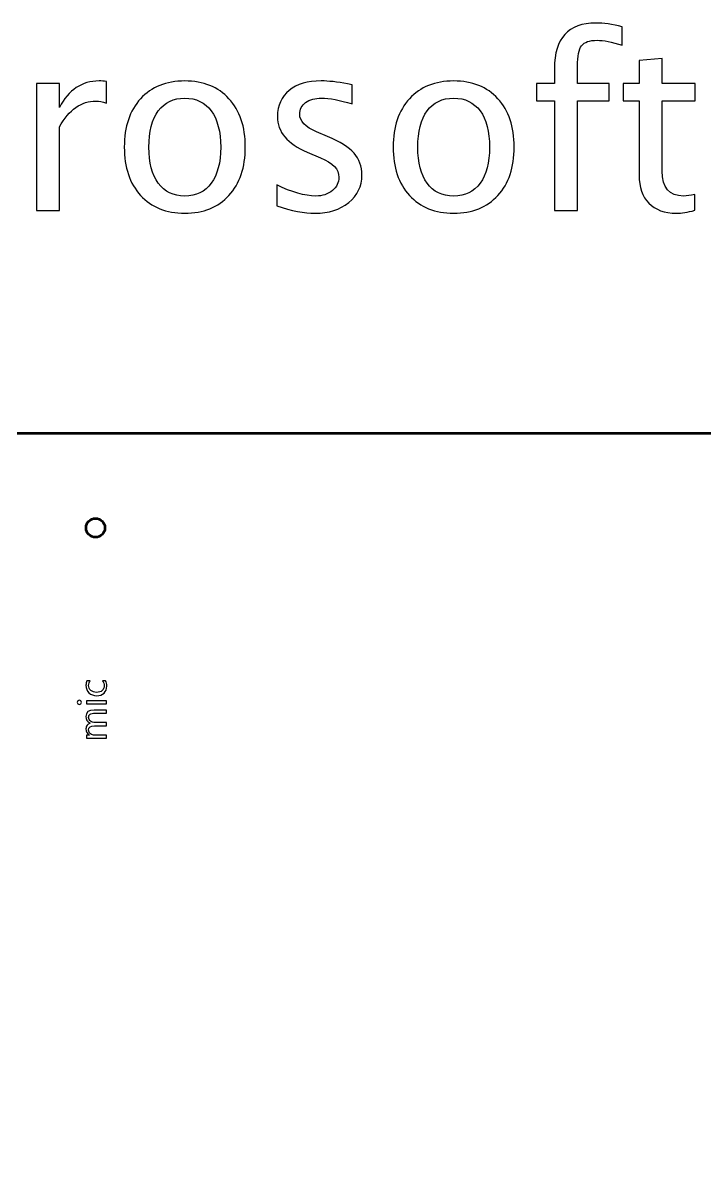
# Model space of a CAD drawing. Header units: centimetres. Extents: x -69 to 69, y -115 to 104.
# Drawn here: x -43.47 to -36.23, y 68.18 to 80.41 of the extents above; entities that cross this region are included whole.
import ezdxf

# ---------------------------------------------------------------- set-up
doc = ezdxf.new("R2010")
doc.units = ezdxf.units.CM
doc.header["$MEASUREMENT"] = 0
doc.layers.add('Layer 1', color=7, linetype='Continuous')

msp = doc.modelspace()

# ---------------------------------------------------------------- linework, layer by layer
at = {"layer": 'Layer 1', "lineweight": 53}
msp.add_lwpolyline([(-58.1, 55.95), (-28.9, 55.95), (-28.9, 76.05), (-58.1, 76.05), (-58.1, 55.95)], close=True, dxfattribs=at)
msp.add_ellipse((-42.7, 75.05), major_axis=(0, 0.1), ratio=1, dxfattribs=at)
at = {"layer": 'Layer 1'}
for points, knots in [([(-37.82585, 78.42044), (-37.82585, 78.42044), (-37.82585, 79.58376), (-37.82585, 79.58376), (-37.82585, 79.58376), (-37.82585, 79.58376), (-38.01677, 79.58376), (-38.01677, 79.58376), (-38.01677, 79.58376), (-38.01677, 79.58376), (-38.01677, 79.76664), (-38.01677, 79.76664), (-38.01677, 79.76664), (-38.01677, 79.76664), (-37.82585, 79.76664), (-37.82585, 79.76664), (-37.82585, 79.76664), (-37.82585, 79.76664), (-37.82585, 79.92793), (-37.82585, 79.92793), (-37.82585, 79.92793), (-37.82585, 80.24882), (-37.67938, 80.40926), (-37.38643, 80.40926), (-37.38643, 80.40926), (-37.3043, 80.40926), (-37.21117, 80.39571), (-37.10703, 80.36862), (-37.10703, 80.36862), (-37.10703, 80.36862), (-37.10703, 80.17304), (-37.10703, 80.17304), (-37.10703, 80.17304), (-37.21752, 80.2086), (-37.306, 80.22638), (-37.37246, 80.22638), (-37.37246, 80.22638), (-37.45332, 80.22638), (-37.50835, 80.20733), (-37.53756, 80.16881), (-37.53756, 80.16881), (-37.56719, 80.13028), (-37.58201, 80.05874), (-37.58201, 79.95418), (-37.58201, 79.95418), (-37.58201, 79.95418), (-37.58201, 79.76664), (-37.58201, 79.76664), (-37.58201, 79.76664), (-37.58201, 79.76664), (-37.24377, 79.76664), (-37.24377, 79.76664), (-37.24377, 79.76664), (-37.24377, 79.76664), (-37.24377, 79.58376), (-37.24377, 79.58376), (-37.24377, 79.58376), (-37.24377, 79.58376), (-37.58201, 79.58376), (-37.58201, 79.58376), (-37.58201, 79.58376), (-37.58201, 79.58376), (-37.58201, 78.42044), (-37.58201, 78.42044), (-37.58201, 78.42044), (-37.58201, 78.42044), (-37.82585, 78.42044), (-37.82585, 78.42044)], [0, 0, 0, 0, 0.05555556, 0.05555556, 0.05555556, 0.05555556, 0.11111111, 0.11111111, 0.11111111, 0.11111111, 0.16666667, 0.16666667, 0.16666667, 0.16666667, 0.22222222, 0.22222222, 0.22222222, 0.22222222, 0.27777778, 0.27777778, 0.27777778, 0.27777778, 0.33333333, 0.33333333, 0.33333333, 0.33333333, 0.38888889, 0.38888889, 0.38888889, 0.38888889, 0.44444444, 0.44444444, 0.44444444, 0.44444444, 0.5, 0.5, 0.5, 0.5, 0.55555556, 0.55555556, 0.55555556, 0.55555556, 0.61111111, 0.61111111, 0.61111111, 0.61111111, 0.66666667, 0.66666667, 0.66666667, 0.66666667, 0.72222222, 0.72222222, 0.72222222, 0.72222222, 0.77777778, 0.77777778, 0.77777778, 0.77777778, 0.83333333, 0.83333333, 0.83333333, 0.83333333, 0.88888889, 0.88888889, 0.88888889, 0.88888889, 1, 1, 1, 1]), ([(-36.33572, 78.42086), (-36.41107, 78.40012), (-36.47669, 78.38996), (-36.53215, 78.38996), (-36.53215, 78.38996), (-36.65661, 78.38996), (-36.75355, 78.42552), (-36.82298, 78.49664), (-36.82298, 78.49664), (-36.89283, 78.56776), (-36.92754, 78.6664), (-36.92754, 78.79297), (-36.92754, 78.79297), (-36.92754, 78.79297), (-36.92754, 79.58376), (-36.92754, 79.58376), (-36.92754, 79.58376), (-36.92754, 79.58376), (-37.09603, 79.58376), (-37.09603, 79.58376), (-37.09603, 79.58376), (-37.09603, 79.58376), (-37.09603, 79.76664), (-37.09603, 79.76664), (-37.09603, 79.76664), (-37.09603, 79.76664), (-36.92754, 79.76664), (-36.92754, 79.76664), (-36.92754, 79.76664), (-36.92754, 79.76664), (-36.92754, 80.01006), (-36.92754, 80.01006), (-36.92754, 80.01006), (-36.92754, 80.01006), (-36.6837, 80.03334), (-36.6837, 80.03334), (-36.6837, 80.03334), (-36.6837, 80.03334), (-36.6837, 79.76664), (-36.6837, 79.76664), (-36.6837, 79.76664), (-36.6837, 79.76664), (-36.33064, 79.76664), (-36.33064, 79.76664), (-36.33064, 79.76664), (-36.33064, 79.76664), (-36.33064, 79.58376), (-36.33064, 79.58376), (-36.33064, 79.58376), (-36.33064, 79.58376), (-36.6837, 79.58376), (-36.6837, 79.58376), (-36.6837, 79.58376), (-36.6837, 79.58376), (-36.6837, 78.837), (-36.6837, 78.837), (-36.6837, 78.837), (-36.6837, 78.66089), (-36.60708, 78.57284), (-36.45425, 78.57284), (-36.45425, 78.57284), (-36.42166, 78.57284), (-36.38229, 78.57834), (-36.33572, 78.58893), (-36.33572, 78.58893), (-36.33572, 78.58893), (-36.33572, 78.42086), (-36.33572, 78.42086)], [0, 0, 0, 0, 0.05555556, 0.05555556, 0.05555556, 0.05555556, 0.11111111, 0.11111111, 0.11111111, 0.11111111, 0.16666667, 0.16666667, 0.16666667, 0.16666667, 0.22222222, 0.22222222, 0.22222222, 0.22222222, 0.27777778, 0.27777778, 0.27777778, 0.27777778, 0.33333333, 0.33333333, 0.33333333, 0.33333333, 0.38888889, 0.38888889, 0.38888889, 0.38888889, 0.44444444, 0.44444444, 0.44444444, 0.44444444, 0.5, 0.5, 0.5, 0.5, 0.55555556, 0.55555556, 0.55555556, 0.55555556, 0.61111111, 0.61111111, 0.61111111, 0.61111111, 0.66666667, 0.66666667, 0.66666667, 0.66666667, 0.72222222, 0.72222222, 0.72222222, 0.72222222, 0.77777778, 0.77777778, 0.77777778, 0.77777778, 0.83333333, 0.83333333, 0.83333333, 0.83333333, 0.88888889, 0.88888889, 0.88888889, 0.88888889, 1, 1, 1, 1]), ([(-43.32665, 78.42044), (-43.32665, 78.42044), (-43.32665, 79.76664), (-43.32665, 79.76664), (-43.32665, 79.76664), (-43.32665, 79.76664), (-43.08281, 79.76664), (-43.08281, 79.76664), (-43.08281, 79.76664), (-43.08281, 79.76664), (-43.08281, 79.51222), (-43.08281, 79.51222), (-43.08281, 79.51222), (-42.98587, 79.7006), (-42.84532, 79.79458), (-42.66075, 79.79458), (-42.66075, 79.79458), (-42.63577, 79.79458), (-42.60952, 79.79246), (-42.58243, 79.78823), (-42.58243, 79.78823), (-42.58243, 79.78823), (-42.58243, 79.56005), (-42.58243, 79.56005), (-42.58243, 79.56005), (-42.62476, 79.57402), (-42.66202, 79.58122), (-42.69419, 79.58122), (-42.69419, 79.58122), (-42.84913, 79.58122), (-42.97867, 79.48978), (-43.08281, 79.30648), (-43.08281, 79.30648), (-43.08281, 79.30648), (-43.08281, 78.42044), (-43.08281, 78.42044), (-43.08281, 78.42044), (-43.08281, 78.42044), (-43.32665, 78.42044), (-43.32665, 78.42044)], [0, 0, 0, 0, 0.09090909, 0.09090909, 0.09090909, 0.09090909, 0.18181818, 0.18181818, 0.18181818, 0.18181818, 0.27272727, 0.27272727, 0.27272727, 0.27272727, 0.36363636, 0.36363636, 0.36363636, 0.36363636, 0.45454545, 0.45454545, 0.45454545, 0.45454545, 0.54545455, 0.54545455, 0.54545455, 0.54545455, 0.63636364, 0.63636364, 0.63636364, 0.63636364, 0.72727273, 0.72727273, 0.72727273, 0.72727273, 0.81818182, 0.81818182, 0.81818182, 0.81818182, 1, 1, 1, 1]), ([(-41.75143, 78.38996), (-41.94913, 78.38996), (-42.10576, 78.45304), (-42.22091, 78.57919), (-42.22091, 78.57919), (-42.33648, 78.70534), (-42.39405, 78.87679), (-42.39405, 79.09312), (-42.39405, 79.09312), (-42.39405, 79.30902), (-42.33648, 79.48004), (-42.22091, 79.60577), (-42.22091, 79.60577), (-42.10576, 79.7315), (-41.94913, 79.79458), (-41.75143, 79.79458), (-41.75143, 79.79458), (-41.55373, 79.79458), (-41.3971, 79.7315), (-41.28195, 79.60577), (-41.28195, 79.60577), (-41.16638, 79.48004), (-41.10881, 79.30902), (-41.10881, 79.09312), (-41.10881, 79.09312), (-41.10881, 78.87679), (-41.16638, 78.70534), (-41.28195, 78.57919), (-41.28195, 78.57919), (-41.3971, 78.45304), (-41.55373, 78.38996), (-41.75143, 78.38996)], [0, 0, 0, 0, 0.11111111, 0.11111111, 0.11111111, 0.11111111, 0.22222222, 0.22222222, 0.22222222, 0.22222222, 0.33333333, 0.33333333, 0.33333333, 0.33333333, 0.44444444, 0.44444444, 0.44444444, 0.44444444, 0.55555556, 0.55555556, 0.55555556, 0.55555556, 0.66666667, 0.66666667, 0.66666667, 0.66666667, 0.77777778, 0.77777778, 0.77777778, 0.77777778, 1, 1, 1, 1]), ([(-40.77522, 78.4687), (-40.77522, 78.4687), (-40.77522, 78.69222), (-40.77522, 78.69222), (-40.77522, 78.69222), (-40.61562, 78.61263), (-40.47719, 78.57284), (-40.35908, 78.57284), (-40.35908, 78.57284), (-40.28881, 78.57284), (-40.23039, 78.59189), (-40.18425, 78.62999), (-40.18425, 78.62999), (-40.1381, 78.66767), (-40.11482, 78.71508), (-40.11482, 78.77223), (-40.11482, 78.77223), (-40.11482, 78.85563), (-40.17959, 78.92463), (-40.30913, 78.97924), (-40.30913, 78.97924), (-40.30913, 78.97924), (-40.45179, 79.03978), (-40.45179, 79.03978), (-40.45179, 79.03978), (-40.66219, 79.12698), (-40.7676, 79.25314), (-40.7676, 79.41697), (-40.7676, 79.41697), (-40.7676, 79.53423), (-40.72611, 79.62652), (-40.64314, 79.69383), (-40.64314, 79.69383), (-40.56017, 79.76114), (-40.44629, 79.79458), (-40.30193, 79.79458), (-40.30193, 79.79458), (-40.227, 79.79458), (-40.13387, 79.78442), (-40.02338, 79.76368), (-40.02338, 79.76368), (-40.02338, 79.76368), (-39.97258, 79.75394), (-39.97258, 79.75394), (-39.97258, 79.75394), (-39.97258, 79.75394), (-39.97258, 79.55074), (-39.97258, 79.55074), (-39.97258, 79.55074), (-40.10847, 79.59138), (-40.21684, 79.6117), (-40.2977, 79.6117), (-40.2977, 79.6117), (-40.36882, 79.6117), (-40.42512, 79.59604), (-40.46788, 79.56513), (-40.46788, 79.56513), (-40.51021, 79.53423), (-40.53138, 79.49274), (-40.53138, 79.44067), (-40.53138, 79.44067), (-40.53138, 79.36744), (-40.47211, 79.30521), (-40.35316, 79.25483), (-40.35316, 79.25483), (-40.35316, 79.25483), (-40.23589, 79.2053), (-40.23589, 79.2053), (-40.23589, 79.2053), (-40.10297, 79.14942), (-40.00899, 79.09015), (-39.95395, 79.02792), (-39.95395, 79.02792), (-39.8985, 78.96569), (-39.87098, 78.8878), (-39.87098, 78.79467), (-39.87098, 78.79467), (-39.87098, 78.67656), (-39.91755, 78.57961), (-40.0111, 78.50384), (-40.0111, 78.50384), (-40.10424, 78.42806), (-40.22362, 78.38996), (-40.36882, 78.38996), (-40.36882, 78.38996), (-40.48058, 78.38996), (-40.61562, 78.41621), (-40.77522, 78.4687)], [0, 0, 0, 0, 0.04347826, 0.04347826, 0.04347826, 0.04347826, 0.08695652, 0.08695652, 0.08695652, 0.08695652, 0.13043478, 0.13043478, 0.13043478, 0.13043478, 0.17391304, 0.17391304, 0.17391304, 0.17391304, 0.2173913, 0.2173913, 0.2173913, 0.2173913, 0.26086957, 0.26086957, 0.26086957, 0.26086957, 0.30434783, 0.30434783, 0.30434783, 0.30434783, 0.34782609, 0.34782609, 0.34782609, 0.34782609, 0.39130435, 0.39130435, 0.39130435, 0.39130435, 0.43478261, 0.43478261, 0.43478261, 0.43478261, 0.47826087, 0.47826087, 0.47826087, 0.47826087, 0.52173913, 0.52173913, 0.52173913, 0.52173913, 0.56521739, 0.56521739, 0.56521739, 0.56521739, 0.60869565, 0.60869565, 0.60869565, 0.60869565, 0.65217391, 0.65217391, 0.65217391, 0.65217391, 0.69565217, 0.69565217, 0.69565217, 0.69565217, 0.73913043, 0.73913043, 0.73913043, 0.73913043, 0.7826087, 0.7826087, 0.7826087, 0.7826087, 0.82608696, 0.82608696, 0.82608696, 0.82608696, 0.86956522, 0.86956522, 0.86956522, 0.86956522, 0.91304348, 0.91304348, 0.91304348, 0.91304348, 1, 1, 1, 1]), ([(-38.89604, 78.38996), (-39.09374, 78.38996), (-39.25037, 78.45304), (-39.36552, 78.57919), (-39.36552, 78.57919), (-39.48109, 78.70534), (-39.53866, 78.87679), (-39.53866, 79.09312), (-39.53866, 79.09312), (-39.53866, 79.30902), (-39.48109, 79.48004), (-39.36552, 79.60577), (-39.36552, 79.60577), (-39.25037, 79.7315), (-39.09374, 79.79458), (-38.89604, 79.79458), (-38.89604, 79.79458), (-38.69834, 79.79458), (-38.54171, 79.7315), (-38.42656, 79.60577), (-38.42656, 79.60577), (-38.31099, 79.48004), (-38.25342, 79.30902), (-38.25342, 79.09312), (-38.25342, 79.09312), (-38.25342, 78.87679), (-38.31099, 78.70534), (-38.42656, 78.57919), (-38.42656, 78.57919), (-38.54171, 78.45304), (-38.69834, 78.38996), (-38.89604, 78.38996)], [0, 0, 0, 0, 0.11111111, 0.11111111, 0.11111111, 0.11111111, 0.22222222, 0.22222222, 0.22222222, 0.22222222, 0.33333333, 0.33333333, 0.33333333, 0.33333333, 0.44444444, 0.44444444, 0.44444444, 0.44444444, 0.55555556, 0.55555556, 0.55555556, 0.55555556, 0.66666667, 0.66666667, 0.66666667, 0.66666667, 0.77777778, 0.77777778, 0.77777778, 0.77777778, 1, 1, 1, 1]), ([(-41.75185, 78.57284), (-41.6312, 78.57284), (-41.53722, 78.61814), (-41.47034, 78.70915), (-41.47034, 78.70915), (-41.40387, 78.79975), (-41.37043, 78.92802), (-41.37043, 79.09312), (-41.37043, 79.09312), (-41.37043, 79.25779), (-41.40387, 79.38564), (-41.47034, 79.47623), (-41.47034, 79.47623), (-41.53722, 79.5664), (-41.6312, 79.6117), (-41.75185, 79.6117), (-41.75185, 79.6117), (-41.87293, 79.6117), (-41.96691, 79.5664), (-42.03295, 79.47623), (-42.03295, 79.47623), (-42.09941, 79.38564), (-42.13243, 79.25779), (-42.13243, 79.09312), (-42.13243, 79.09312), (-42.13243, 78.92802), (-42.09941, 78.79975), (-42.03295, 78.70915), (-42.03295, 78.70915), (-41.96691, 78.61814), (-41.87293, 78.57284), (-41.75185, 78.57284)], [0, 0, 0, 0, 0.11111111, 0.11111111, 0.11111111, 0.11111111, 0.22222222, 0.22222222, 0.22222222, 0.22222222, 0.33333333, 0.33333333, 0.33333333, 0.33333333, 0.44444444, 0.44444444, 0.44444444, 0.44444444, 0.55555556, 0.55555556, 0.55555556, 0.55555556, 0.66666667, 0.66666667, 0.66666667, 0.66666667, 0.77777778, 0.77777778, 0.77777778, 0.77777778, 1, 1, 1, 1]), ([(-38.89646, 78.57284), (-38.77581, 78.57284), (-38.68183, 78.61814), (-38.61495, 78.70915), (-38.61495, 78.70915), (-38.54848, 78.79975), (-38.51504, 78.92802), (-38.51504, 79.09312), (-38.51504, 79.09312), (-38.51504, 79.25779), (-38.54848, 79.38564), (-38.61495, 79.47623), (-38.61495, 79.47623), (-38.68183, 79.5664), (-38.77581, 79.6117), (-38.89646, 79.6117), (-38.89646, 79.6117), (-39.01754, 79.6117), (-39.11152, 79.5664), (-39.17756, 79.47623), (-39.17756, 79.47623), (-39.24402, 79.38564), (-39.27704, 79.25779), (-39.27704, 79.09312), (-39.27704, 79.09312), (-39.27704, 78.92802), (-39.24402, 78.79975), (-39.17756, 78.70915), (-39.17756, 78.70915), (-39.11152, 78.61814), (-39.01754, 78.57284), (-38.89646, 78.57284)], [0, 0, 0, 0, 0.11111111, 0.11111111, 0.11111111, 0.11111111, 0.22222222, 0.22222222, 0.22222222, 0.22222222, 0.33333333, 0.33333333, 0.33333333, 0.33333333, 0.44444444, 0.44444444, 0.44444444, 0.44444444, 0.55555556, 0.55555556, 0.55555556, 0.55555556, 0.66666667, 0.66666667, 0.66666667, 0.66666667, 0.77777778, 0.77777778, 0.77777778, 0.77777778, 1, 1, 1, 1]), ([(-42.59375, 73.42684), (-42.58402, 73.41061), (-42.57915, 73.39128), (-42.57915, 73.36898), (-42.57915, 73.36898), (-42.57915, 73.33878), (-42.58896, 73.31444), (-42.60864, 73.29589), (-42.60864, 73.29589), (-42.62833, 73.27733), (-42.6538, 73.26809), (-42.68512, 73.26809), (-42.68512, 73.26809), (-42.71998, 73.26809), (-42.74806, 73.27811), (-42.76923, 73.29807), (-42.76923, 73.29807), (-42.79039, 73.31804), (-42.80097, 73.34471), (-42.80097, 73.37808), (-42.80097, 73.37808), (-42.80097, 73.39664), (-42.79752, 73.41308), (-42.79067, 73.42726), (-42.79067, 73.42726), (-42.79067, 73.42726), (-42.7561, 73.42726), (-42.7561, 73.42726), (-42.7561, 73.42726), (-42.76711, 73.41152), (-42.77261, 73.39473), (-42.77261, 73.37681), (-42.77261, 73.37681), (-42.77261, 73.35515), (-42.76485, 73.33744), (-42.74926, 73.32354), (-42.74926, 73.32354), (-42.73374, 73.30971), (-42.71328, 73.3028), (-42.68802, 73.3028), (-42.68802, 73.3028), (-42.66311, 73.3028), (-42.6435, 73.30929), (-42.6291, 73.32234), (-42.6291, 73.32234), (-42.61471, 73.33533), (-42.60751, 73.35282), (-42.60751, 73.37477), (-42.60751, 73.37477), (-42.60751, 73.39318), (-42.61365, 73.41061), (-42.62593, 73.42684), (-42.62593, 73.42684), (-42.62593, 73.42684), (-42.59375, 73.42684), (-42.59375, 73.42684)], [0, 0, 0, 0, 0.06666667, 0.06666667, 0.06666667, 0.06666667, 0.13333333, 0.13333333, 0.13333333, 0.13333333, 0.2, 0.2, 0.2, 0.2, 0.26666667, 0.26666667, 0.26666667, 0.26666667, 0.33333333, 0.33333333, 0.33333333, 0.33333333, 0.4, 0.4, 0.4, 0.4, 0.46666667, 0.46666667, 0.46666667, 0.46666667, 0.53333333, 0.53333333, 0.53333333, 0.53333333, 0.6, 0.6, 0.6, 0.6, 0.66666667, 0.66666667, 0.66666667, 0.66666667, 0.73333333, 0.73333333, 0.73333333, 0.73333333, 0.8, 0.8, 0.8, 0.8, 0.86666667, 0.86666667, 0.86666667, 0.86666667, 1, 1, 1, 1]), ([(-42.84966, 73.19732), (-42.84966, 73.19125), (-42.8517, 73.18603), (-42.85587, 73.18172), (-42.85587, 73.18172), (-42.85996, 73.17742), (-42.86525, 73.1753), (-42.8716, 73.1753), (-42.8716, 73.1753), (-42.87788, 73.1753), (-42.88317, 73.17742), (-42.8874, 73.18172), (-42.8874, 73.18172), (-42.89157, 73.18603), (-42.89368, 73.19125), (-42.89368, 73.19732), (-42.89368, 73.19732), (-42.89368, 73.20353), (-42.89157, 73.20882), (-42.8874, 73.21319), (-42.8874, 73.21319), (-42.88317, 73.21757), (-42.87788, 73.21975), (-42.8716, 73.21975), (-42.8716, 73.21975), (-42.86553, 73.21975), (-42.86031, 73.21757), (-42.85608, 73.21319), (-42.85608, 73.21319), (-42.85177, 73.20882), (-42.84966, 73.20353), (-42.84966, 73.19732)], [0, 0, 0, 0, 0.11111111, 0.11111111, 0.11111111, 0.11111111, 0.22222222, 0.22222222, 0.22222222, 0.22222222, 0.33333333, 0.33333333, 0.33333333, 0.33333333, 0.44444444, 0.44444444, 0.44444444, 0.44444444, 0.55555556, 0.55555556, 0.55555556, 0.55555556, 0.66666667, 0.66666667, 0.66666667, 0.66666667, 0.77777778, 0.77777778, 0.77777778, 0.77777778, 1, 1, 1, 1]), ([(-42.58423, 73.21383), (-42.58423, 73.21383), (-42.58423, 73.17996), (-42.58423, 73.17996), (-42.58423, 73.17996), (-42.58423, 73.17996), (-42.7959, 73.17996), (-42.7959, 73.17996), (-42.7959, 73.17996), (-42.7959, 73.17996), (-42.7959, 73.21383), (-42.7959, 73.21383), (-42.7959, 73.21383), (-42.7959, 73.21383), (-42.58423, 73.21383), (-42.58423, 73.21383)], [0, 0, 0, 0, 0.2, 0.2, 0.2, 0.2, 0.4, 0.4, 0.4, 0.4, 0.6, 0.6, 0.6, 0.6, 1, 1, 1, 1]), ([(-42.58423, 73.11589), (-42.58423, 73.11589), (-42.58423, 73.08203), (-42.58423, 73.08203), (-42.58423, 73.08203), (-42.58423, 73.08203), (-42.70594, 73.08203), (-42.70594, 73.08203), (-42.70594, 73.08203), (-42.72943, 73.08203), (-42.74637, 73.07843), (-42.75688, 73.07116), (-42.75688, 73.07116), (-42.76739, 73.06397), (-42.77261, 73.05176), (-42.77261, 73.03469), (-42.77261, 73.03469), (-42.77261, 73.02022), (-42.76598, 73.00787), (-42.75272, 72.99771), (-42.75272, 72.99771), (-42.73952, 72.98763), (-42.72365, 72.98255), (-42.70509, 72.98255), (-42.70509, 72.98255), (-42.70509, 72.98255), (-42.58423, 72.98255), (-42.58423, 72.98255), (-42.58423, 72.98255), (-42.58423, 72.98255), (-42.58423, 72.94868), (-42.58423, 72.94868), (-42.58423, 72.94868), (-42.58423, 72.94868), (-42.7101, 72.94868), (-42.7101, 72.94868), (-42.7101, 72.94868), (-42.7518, 72.94868), (-42.77261, 72.93259), (-42.77261, 72.90049), (-42.77261, 72.90049), (-42.77261, 72.8856), (-42.76633, 72.87333), (-42.75384, 72.86366), (-42.75384, 72.86366), (-42.74136, 72.85399), (-42.72513, 72.8492), (-42.70509, 72.8492), (-42.70509, 72.8492), (-42.70509, 72.8492), (-42.58423, 72.8492), (-42.58423, 72.8492), (-42.58423, 72.8492), (-42.58423, 72.8492), (-42.58423, 72.81533), (-42.58423, 72.81533), (-42.58423, 72.81533), (-42.58423, 72.81533), (-42.7959, 72.81533), (-42.7959, 72.81533), (-42.7959, 72.81533), (-42.7959, 72.81533), (-42.7959, 72.8492), (-42.7959, 72.8492), (-42.7959, 72.8492), (-42.7959, 72.8492), (-42.76266, 72.8492), (-42.76266, 72.8492), (-42.76266, 72.8492), (-42.76266, 72.8492), (-42.76266, 72.85004), (-42.76266, 72.85004), (-42.76266, 72.85004), (-42.7882, 72.86507), (-42.80097, 72.88694), (-42.80097, 72.9158), (-42.80097, 72.9158), (-42.80097, 72.93026), (-42.79695, 72.94282), (-42.78891, 72.95362), (-42.78891, 72.95362), (-42.78087, 72.96434), (-42.77035, 72.97175), (-42.7573, 72.9757), (-42.7573, 72.9757), (-42.78644, 72.99144), (-42.80097, 73.01486), (-42.80097, 73.04604), (-42.80097, 73.04604), (-42.80097, 73.09261), (-42.77226, 73.11589), (-42.71476, 73.11589), (-42.71476, 73.11589), (-42.71476, 73.11589), (-42.58423, 73.11589), (-42.58423, 73.11589)], [0, 0, 0, 0, 0.04, 0.04, 0.04, 0.04, 0.08, 0.08, 0.08, 0.08, 0.12, 0.12, 0.12, 0.12, 0.16, 0.16, 0.16, 0.16, 0.2, 0.2, 0.2, 0.2, 0.24, 0.24, 0.24, 0.24, 0.28, 0.28, 0.28, 0.28, 0.32, 0.32, 0.32, 0.32, 0.36, 0.36, 0.36, 0.36, 0.4, 0.4, 0.4, 0.4, 0.44, 0.44, 0.44, 0.44, 0.48, 0.48, 0.48, 0.48, 0.52, 0.52, 0.52, 0.52, 0.56, 0.56, 0.56, 0.56, 0.6, 0.6, 0.6, 0.6, 0.64, 0.64, 0.64, 0.64, 0.68, 0.68, 0.68, 0.68, 0.72, 0.72, 0.72, 0.72, 0.76, 0.76, 0.76, 0.76, 0.8, 0.8, 0.8, 0.8, 0.84, 0.84, 0.84, 0.84, 0.88, 0.88, 0.88, 0.88, 0.92, 0.92, 0.92, 0.92, 1, 1, 1, 1])]:
    msp.add_open_spline(points, degree=3, knots=knots, dxfattribs=at)

doc.saveas('drawing.dxf')
